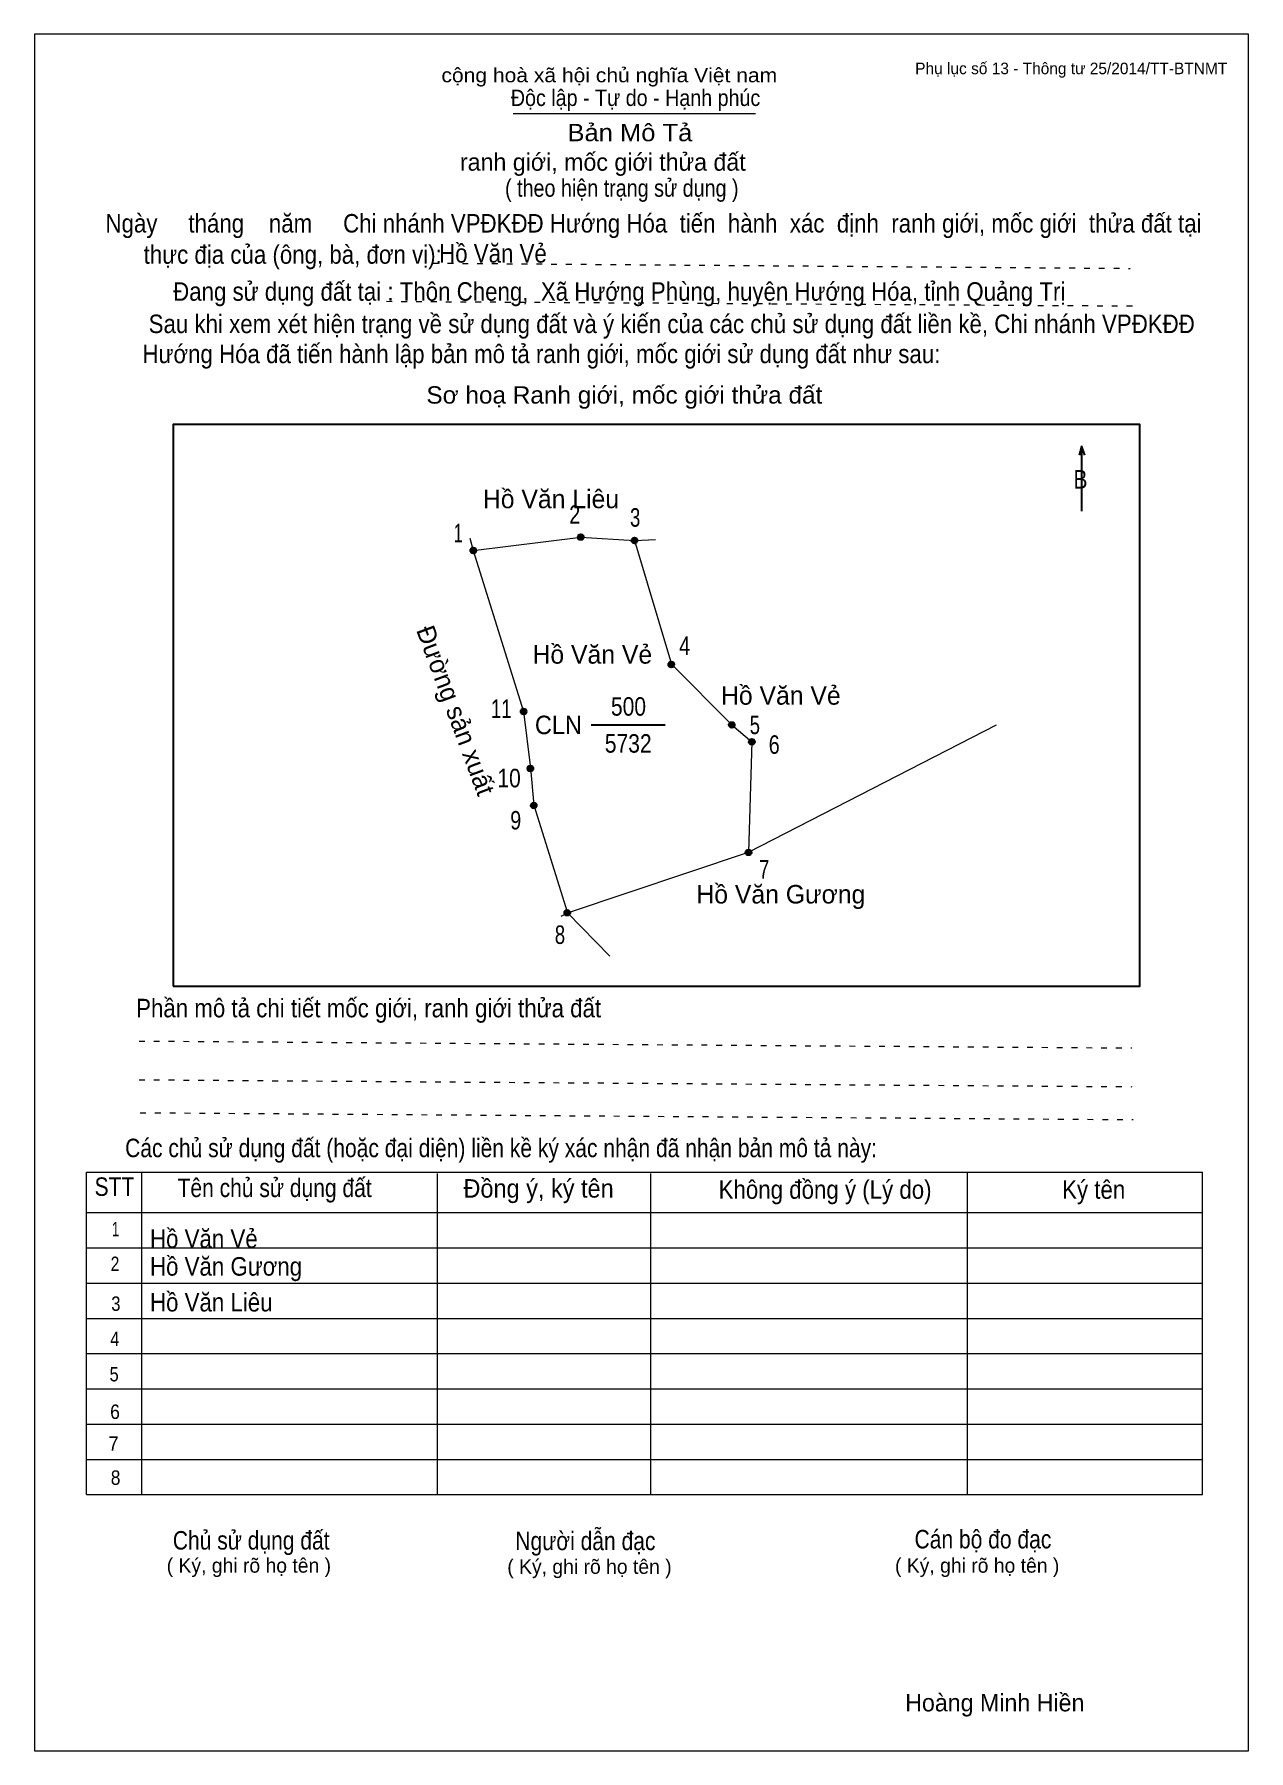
# Model space of a CAD drawing. Header units: centimetres. Extents: x 0 to 21, y 0 to 29.7.
import ezdxf
from ezdxf.enums import TextEntityAlignment as Align

# ---------------------------------------------------------------- set-up
doc = ezdxf.new("R2010")
doc.units = ezdxf.units.CM
doc.header["$LTSCALE"] = 0.13
doc.linetypes.add('DOTTED', pattern=[1.5, 0.3, -1.2])
for name, color, linetype, lineweight in [('1', 7, 'Continuous', 13), ('32', 7, 'Continuous', 25), ('33', 7, 'Continuous', 25), ('6', 7, 'Continuous', 13), ('62', 7, 'Continuous', 13)]:
    doc.layers.add(name, color=color, linetype=linetype, lineweight=lineweight)
doc.layers.add('34', color=7, linetype='Continuous')
doc.layers.add('63', color=7, linetype='Continuous')

msp = doc.modelspace()

# ---------------------------------------------------------------- hatches: boundary and pattern name
at = {"layer": '32'}
for points in [[(7.6415, 20.7679, 1), (7.5415, 20.7679, 1)], [(9.4987, 21, 1), (9.3987, 21, 1)], [(10.4272, 20.942, 1), (10.3272, 20.942, 1)], [(11.0656, 18.7946, 1), (10.9656, 18.7946, 1)], [(8.5121, 17.9821, 1), (8.4121, 17.9821, 1)], [(12.1103, 17.75, 1), (12.0103, 17.75, 1)], [(12.4585, 17.4598, 1), (12.3585, 17.4598, 1)], [(8.6281, 16.9955, 1), (8.5281, 16.9955, 1)], [(8.6862, 16.3571, 1), (8.5862, 16.3571, 1)], [(12.4004, 15.5446, 1), (12.3004, 15.5446, 1)], [(9.2665, 14.5, 1), (9.1665, 14.5, 1)]]:
    msp.add_hatch(color=256, dxfattribs=at).paths.add_polyline_path(points)

# ---------------------------------------------------------------- linework, layer by layer
at = {"layer": '1'}
msp.add_lwpolyline([(21, 0), (21, 29.7), (0, 29.7), (0, 0)], close=True, dxfattribs=at)
at = {"layer": '32'}
for centre in [(7.5915, 20.7679), (9.4487, 21), (10.3772, 20.942), (11.0156, 18.7946), (8.4621, 17.9821), (12.0603, 17.75), (12.4085, 17.4598), (8.5781, 16.9955), (8.6362, 16.3571), (12.3504, 15.5446), (9.2165, 14.5)]:
    msp.add_circle(centre, 0.05, dxfattribs=at)
at = {"layer": '33'}
msp.add_line((9.63, 17.75), (10.91, 17.75), dxfattribs=at)
at = {"layer": '6'}
for p, q in [((7.53, 20.98), (7.59, 20.77)), ((10.38, 20.94), (10.74, 20.96))]:
    msp.add_line(p, q, dxfattribs=at)
for points in [[(7.59, 20.77), (9.45, 21), (10.38, 20.94)], [(10.38, 20.94), (11.02, 18.8), (12.06, 17.75), (12.41, 17.46), (12.35, 15.55)], [(7.59, 20.77), (8.46, 17.98), (8.58, 17), (8.64, 16.36), (9.22, 14.5), (9.95, 13.75)], [(9.11, 14.44), (9.22, 14.5), (12.35, 15.55), (16.64, 17.75)]]:
    msp.add_lwpolyline(points, dxfattribs=at)
at = {"layer": '62'}
for p, q in [((8.28, 28.33), (12.47, 28.33)), ((0.9, 10.01), (20.2, 10.01)), ((0.9, 4.43), (0.9, 10.01)), ((1.86, 4.43), (1.86, 10.01)), ((6.97, 4.43), (6.97, 9.99)), ((10.66, 4.43), (10.66, 9.99)), ((16.14, 4.43), (16.14, 10.01)), ((20.2, 4.43), (20.2, 10.01)), ((0.9, 9.31), (20.2, 9.31)), ((0.9, 8.7), (20.2, 8.7)), ((0.9, 8.09), (20.2, 8.09)), ((0.9, 7.48), (20.2, 7.48)), ((0.9, 6.87), (20.2, 6.87)), ((0.9, 6.26), (20.2, 6.26)), ((0.9, 5.65), (20.2, 5.65)), ((0.9, 5.04), (20.2, 5.04)), ((0.9, 4.43), (20.2, 4.43))]:
    msp.add_line(p, q, dxfattribs=at)
at = {"layer": '62', "linetype": 'DOTTED'}
for p, q in [((6.89, 25.74), (18.95, 25.65)), ((6.09, 25.08), (19.04, 25)), ((1.81, 12.28), (18.98, 12.16)), ((1.81, 11.61), (18.98, 11.49)), ((1.83, 11.04), (19, 10.92))]:
    msp.add_line(p, q, dxfattribs=at)
at = {"layer": '62', "lineweight": 25}
for p, q in [((18.11, 22.58), (18.11, 21.45)), ((18.11, 22.57), (18.07, 22.42)), ((18.11, 22.57), (18.16, 22.42))]:
    msp.add_line(p, q, dxfattribs=at)
msp.add_lwpolyline([(2.4, 13.23), (19.12, 13.23), (19.12, 22.95), (2.4, 22.95)], close=True, dxfattribs=at)

# ---------------------------------------------------------------- texts
at = {"layer": '32'}
for s, width, p in [('2', 0.8, (9.345, 21.23)), ('3', 0.75, (10.39, 21.18)), ('1', 0.65, (7.33, 20.91)), ('4', 0.8, (11.245, 18.96)), ('11', 0.75, (8.075, 17.87)), ('5', 0.75, (12.46, 17.59)), ('6', 0.8, (12.795, 17.25)), ('10', 0.85, (8.21, 16.67)), ('9', 0.8, (8.325, 15.94)), ('7', 0.75, (12.62, 15.09)), ('8', 0.75, (9.09, 13.96))]:
    msp.add_text(s, height=0.32, dxfattribs=dict(at, width=width)).set_placement(p, align=Align.CENTER)
at = {"layer": '33'}
for s, p in [('Hồ Văn Liêu', (8.935, 21.5)), ('Hồ Văn Vẻ', (9.65, 18.81)), ('Hồ Văn Vẻ', (12.91, 18.1)), ('Hồ Văn Gương', (12.91, 14.66))]:
    msp.add_text(s, height=0.32, dxfattribs=at).set_placement(p, align=Align.CENTER)
msp.add_text('Đường sản xuất', height=0.3199, rotation=290.376, dxfattribs=at).set_placement((7.1365, 17.9457), align=Align.CENTER)
at = {"layer": '33', "width": 0.85}
for s, p in [('500', (10.275, 17.91)), ('5732', (10.27, 17.27))]:
    msp.add_text(s, height=0.32, dxfattribs=at).set_placement(p, align=Align.CENTER)
at = {"layer": '33', "width": 0.95}
msp.add_text('CLN', height=0.32, dxfattribs=at).set_placement((9.47, 17.59), align=Align.RIGHT)
at = {"layer": '34', "width": 0.9}
for s, p in [('Hồ Văn Vẻ', (7, 25.75)), ('Hồ Văn Vẻ', (2, 8.7)), ('Hồ Văn Gương', (2, 8.22)), ('Hồ Văn Liêu', (2, 7.6))]:
    msp.add_text(s, height=0.32, dxfattribs=at).set_placement(p)
at = {"layer": '62'}
for s, height, width, p in [('cộng hoà xã hội chủ nghĩa Việt nam', 0.2474, 1.1, (7.04, 28.87)), ('Độc lập - Tự do - Hạnh phúc', 0.2828, 0.9, (8.24, 28.46)), ('Bản Mô Tả', 0.3, 1.1, (9.22, 27.85)), ('( theo hiện trạng sử dụng )', 0.3, 0.85, (8.14, 26.89)), ('Ngày     tháng    năm     Chi nhánh VPĐKĐĐ Hướng Hóa  tiến  hành  xác  định  ranh giới, mốc giới  thửa đất tại ', 0.32, 0.9, (1.23, 26.27)), ('thực địa của (ông, bà, đơn vị): ', 0.32, 0.9, (1.89, 25.73)), ('Đang sử dụng đất tại : Thôn Cheng,  Xã Hướng Phùng, huyện Hướng Hóa, tỉnh Quảng Trị', 0.32, 0.9, (2.4, 25.09)), (' Sau khi xem xét hiện trạng về sử dụng đất và ý kiến của các chủ sử dụng đất liền kề, Chi nhánh VPĐKĐĐ ', 0.32, 0.9, (1.87, 24.53)), ('Hướng Hóa đã tiến hành lập bản mô tả ranh giới, mốc giới sử dụng đất như sau:', 0.32, 0.9, (1.87, 24.01)), ('Sơ hoạ Ranh giới, mốc giới thửa đất', 0.3, 1.05, (6.78, 23.31)), ('B', 0.32, 0.85, (17.97, 21.84)), ('Phần mô tả chi tiết mốc giới, ranh giới thửa đất ', 0.32, 0.9, (1.76, 12.69)), ('Các chủ sử dụng đất (hoặc đại diện) liền kề ký xác nhận đã nhận bản mô tả này:', 0.32, 0.85, (1.57, 10.27))]:
    msp.add_text(s, height=height, dxfattribs=dict(at, width=width)).set_placement(p)
msp.add_text('ranh giới, mốc giới thửa đất', height=0.3, dxfattribs=at).set_placement((7.36, 27.34))
for s, height, width, p in [('STT', 0.32, 0.85, (1.385, 9.6)), ('Tên chủ sử dụng đất', 0.32, 0.85, (4.155, 9.58)), ('Đồng ý, ký tên', 0.32, 0.95, (8.72, 9.57)), ('Không đồng ý (Lý do)', 0.32, 0.9, (13.675, 9.55)), ('Ký tên', 0.32, 0.9, (18.32, 9.55)), ('1', 0.25, 0.7, (1.405, 8.9)), ('2', 0.25, 0.8, (1.395, 8.3)), ('3', 0.25, 0.85, (1.41, 7.61)), ('4', 0.25, 0.85, (1.39, 7)), ('5', 0.25, 0.85, (1.38, 6.39)), ('6', 0.25, 0.9, (1.395, 5.74)), ('7', 0.25, 0.95, (1.37, 5.19)), ('8', 0.25, 0.9, (1.405, 4.6)), ('Người dẫn đạc', 0.32, 0.85, (9.53, 3.47)), ('Chủ sử dụng đất', 0.32, 0.85, (3.75, 3.48)), ('Cán bộ đo đạc', 0.32, 0.85, (16.405, 3.5))]:
    msp.add_text(s, height=height, dxfattribs=dict(at, width=width)).set_placement(p, align=Align.CENTER)
for p in [(3.71, 3.08), (9.6, 3.06), (16.305, 3.08)]:
    msp.add_text('( Ký, ghi rõ họ tên )', height=0.25, dxfattribs=at).set_placement(p, align=Align.CENTER)
at = {"layer": '63'}
msp.add_text('Phụ lục số 13 - Thông tư 25/2014/TT-BTNMT', height=0.2, dxfattribs=at).set_placement((20.63, 29.01), align=Align.RIGHT)
msp.add_text('Hoàng Minh Hiền', height=0.3, dxfattribs=at).set_placement((16.61, 0.68), align=Align.CENTER)

doc.saveas('drawing.dxf')
